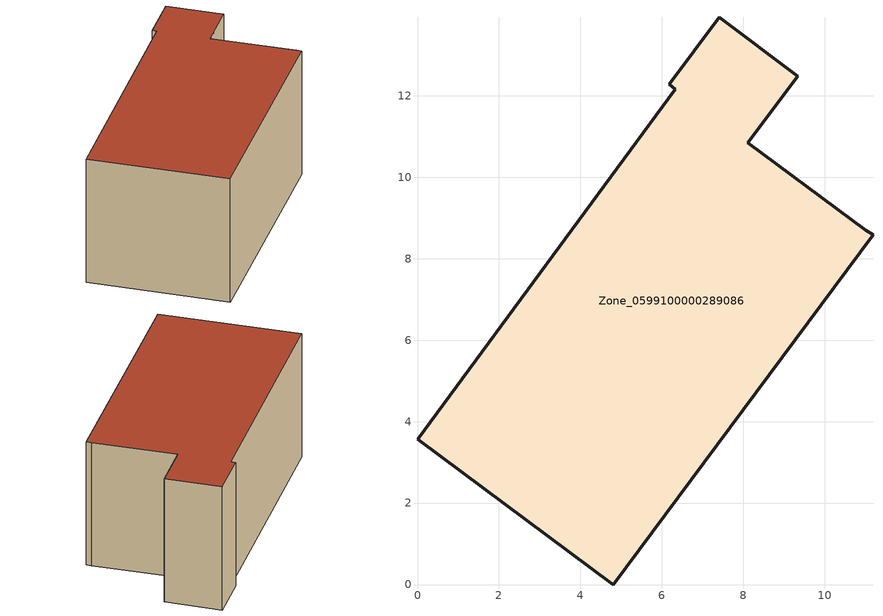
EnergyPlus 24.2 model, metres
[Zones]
Zone_0599100000289086
 floor ground (C_G): 9.34,12.48 8.12,10.85 11.01,8.71 11.19,8.59 4.81,0 0,3.57 6.34,12.17 6.19,12.29 7.41,13.93 z1.21
 wall outside (C_F): 11.19,8.59 11.01,8.71 8.12,10.85 9.34,12.48 7.41,13.93 6.19,12.29 6.34,12.17 0,3.57 4.81,0 11.19,8.59 z1.21:6.88
 roof outside (C_R): 7.41,13.93 6.19,12.29 6.34,12.17 0,3.57 4.81,0 11.19,8.59 11.01,8.71 8.12,10.85 9.34,12.48 z6.88
[BUILDING]
Pand.0599100000289086: North Axis=0; Terrain=City; Loads Convergence Tolerance Value=0.04; Temperature Convergence Tolerance Value=0.4; Solar Distribution=FullExterior; Maximum Number of Warmup Days=25; Minimum Number of Warmup Days=1
[Site:Location]
Rotterdam.The.Hague.AP_ZH_NLD Design_Conditions: Latitude=51.96; Longitude=4.45; Time Zone=1; Elevation=-4.5
[SITE:GROUNDTEMPERATURE:BUILDINGSURFACE]
18, 18, 18, 18, 18, 18, 18, 18, 18, 18, 18, 18
[MATERIAL] Thermal Absorptance=0.9; Solar Absorptance=0.7; Visible Absorptance=0.7
Name | Roughness | Thickness | Conductivity | Density | Specific Heat
G.TI.1965-1974 | MediumSmooth | 0.15 | 0.882353 | 540 | 1210
F.TI.1965-1974 | Rough | 0.3 | 0.697674 | 1920 | 840
R.TI.1965-1974 | MediumRough | 0.2 | 0.232558 | 1500 | 1000
[CONSTRUCTION]
C_G: G.TI.1965-1974
C_F: F.TI.1965-1974
C_R: R.TI.1965-1974
[ZONE]
Zone_0599100000289086: Type=1; Multiplier=1; Ceiling Height=Autocalculate; Volume=Autocalculate; Floor Area=autocalculate; Part of Total Floor Area=Yes
[ZONEINFILTRATION:DESIGNFLOWRATE]
Infil_Zone_0599100000289086: Zone or ZoneList or Space or SpaceList=Zone_0599100000289086; Schedule=AlwaysOn; Design Flow Rate Calculation Method=Flow/Area; Flow Rate per Floor Area=0.003; Constant Term Coefficient=1; Temperature Term Coefficient=0; Velocity Term Coefficient=0; Velocity Squared Term Coefficient=0
[HVACTEMPLATE:ZONE:IDEALLOADSAIRSYSTEM]
Zone_0599100000289086: Maximum Heating Supply Air Temperature=50; Minimum Cooling Supply Air Temperature=13; Maximum Heating Supply Air Humidity Ratio=0.0156; Minimum Cooling Supply Air Humidity Ratio=0.0077; Heating Limit=NoLimit; Cooling Limit=NoLimit; Dehumidification Control Type=ConstantSensibleHeatRatio; Cooling Sensible Heat Ratio=0.7; Dehumidification Setpoint=60; Humidification Control Type=None; Humidification Setpoint=30; Outdoor Air Method=None; Outdoor Air Flow Rate per Person=0.00944; Outdoor Air Flow Rate per Zone Floor Area=0; Outdoor Air Flow Rate per Zone=0; Demand Controlled Ventilation Type=None; Outdoor Air Economizer Type=NoEconomizer; Heat Recovery Type=None; Sensible Heat Recovery Effectiveness=0.7; Latent Heat Recovery Effectiveness=0.65
[ZONECONTROL:THERMOSTAT]
ThermostatControl_Zone_0599100000289086: Zone or ZoneList=Zone_0599100000289086; Control Type Schedule=DualSetpointControlType; Control 1=Thermostat_Zone_0599100000289086; Temperature Difference Between Cutout And Setpoint=0
[THERMOSTATSETPOINT:DUALSETPOINT]
Thermostat_Zone_0599100000289086: Heating Setpoint Temperature Schedule=HeatingSetpoint_Zone_0599100000289086; Cooling Setpoint Temperature Schedule=CoolingSetpoint_Zone_0599100000289086
[SCHEDULE:COMPACT]
HeatingSetpoint_Zone_0599100000289086: Through: 12/31, For: AllDays, Until: 24:00, 21
CoolingSetpoint_Zone_0599100000289086: Through: 12/31, For: AllDays, Until: 24:00, 24
DualSetpointControlType: Through: 12/31, For: AllDays, Until: 24:00, 4
AlwaysOn: Through: 12/31, For: AllDays, Until: 24:00, 1
